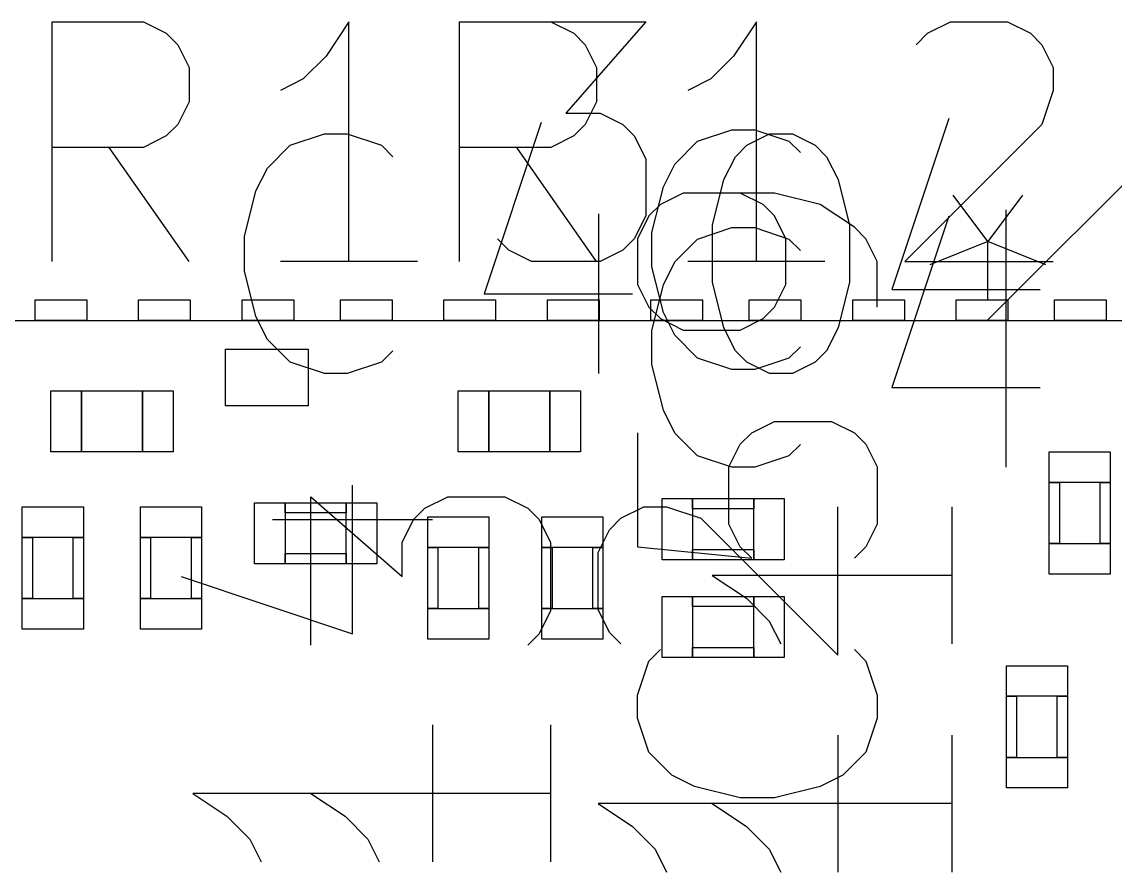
# Model space of a CAD drawing. Header units: millimetres. Extents: x 0 to 100, y 0 to 100.
# Drawn here: x 44.67 to 50.03, y 48.86 to 53.03 of the extents above; entities that cross this region are included whole.
import ezdxf

# ---------------------------------------------------------------- set-up
doc = ezdxf.new("R2010")
doc.units = ezdxf.units.MM
doc.layers.add('F.Fab', color=9, linetype='CONTINUOUS', true_color=0xafafaf)
doc.layers.add('F.Silkscreen', color=41, linetype='CONTINUOUS', true_color=0xf2eda1)

msp = doc.modelspace()

# ---------------------------------------------------------------- linework, layer by layer
at = {"layer": 'F.Fab', "linetype": 'CONTINUOUS'}
for p, q in [((50.5744, 52.7324), (49.5076, 51.6656)), ((49.409088, 51.952176), (49.238545, 52.179567)), ((49.57963, 52.179567), (49.409088, 51.952176)), ((49.409088, 51.952176), (49.124849, 51.838481)), ((49.409088, 51.667938), (49.409088, 51.952176)), ((49.693326, 51.838481), (49.409088, 51.952176)), ((44.7324, 51.6656), (44.9864, 51.6656)), ((44.7324, 51.564), (44.7324, 51.6656)), ((44.9864, 51.6656), (44.9864, 51.564)), ((45.2404, 51.6656), (45.4944, 51.6656)), ((45.2404, 51.564), (45.2404, 51.6656)), ((45.4944, 51.6656), (45.4944, 51.564)), ((45.7484, 51.6656), (46.0024, 51.6656)), ((45.7484, 51.564), (45.7484, 51.6656)), ((46.0024, 51.6656), (46.0024, 51.564)), ((46.231, 51.6656), (46.485, 51.6656)), ((46.231, 51.564), (46.231, 51.6656)), ((46.485, 51.6656), (46.485, 51.564)), ((46.739, 51.6656), (46.993, 51.6656)), ((46.739, 51.564), (46.739, 51.6656)), ((46.993, 51.6656), (46.993, 51.564)), ((47.247, 51.6656), (47.501, 51.6656)), ((47.247, 51.564), (47.247, 51.6656)), ((47.501, 51.6656), (47.501, 51.564)), ((47.755, 51.6656), (48.009, 51.6656)), ((47.755, 51.564), (47.755, 51.6656)), ((48.009, 51.6656), (48.009, 51.564)), ((48.2376, 51.6656), (48.4916, 51.6656)), ((48.2376, 51.564), (48.2376, 51.6656)), ((48.4916, 51.6656), (48.4916, 51.564)), ((48.7456, 51.6656), (48.9996, 51.6656)), ((48.7456, 51.564), (48.7456, 51.6656)), ((48.9996, 51.6656), (48.9996, 51.564)), ((49.2536, 51.6656), (49.5076, 51.6656)), ((49.2536, 51.564), (49.2536, 51.6656)), ((49.5076, 51.6656), (49.406, 51.564)), ((49.5076, 51.6656), (49.5076, 51.564)), ((49.7362, 51.6656), (49.9902, 51.6656)), ((49.7362, 51.564), (49.7362, 51.6656)), ((49.9902, 51.6656), (49.9902, 51.564)), ((43.564, 51.564), (50.676, 51.564)), ((44.9864, 51.564), (44.7324, 51.564)), ((45.4944, 51.564), (45.2404, 51.564)), ((46.0024, 51.564), (45.7484, 51.564)), ((46.485, 51.564), (46.231, 51.564)), ((46.993, 51.564), (46.739, 51.564)), ((47.501, 51.564), (47.247, 51.564)), ((48.009, 51.564), (47.755, 51.564)), ((48.4916, 51.564), (48.2376, 51.564)), ((48.9996, 51.564), (48.7456, 51.564)), ((49.5076, 51.564), (49.2536, 51.564)), ((49.9902, 51.564), (49.7362, 51.564)), ((44.81, 50.92), (44.81, 51.22)), ((44.81, 51.22), (44.96, 51.22)), ((44.96, 51.22), (44.96, 50.92)), ((45.26, 50.92), (45.26, 51.22)), ((45.26, 51.22), (45.41, 51.22)), ((45.41, 51.22), (45.41, 50.92)), ((46.81, 50.92), (46.81, 51.22)), ((46.81, 51.22), (46.96, 51.22)), ((46.96, 51.22), (46.96, 50.92)), ((47.26, 50.92), (47.26, 51.22)), ((47.26, 51.22), (47.41, 51.22)), ((47.41, 51.22), (47.41, 50.92)), ((44.96, 50.92), (44.81, 50.92)), ((45.41, 50.92), (45.26, 50.92)), ((46.96, 50.92), (46.81, 50.92)), ((47.41, 50.92), (47.26, 50.92)), ((49.71, 50.77), (49.71, 50.92)), ((49.71, 50.92), (50.01, 50.92)), ((50.01, 50.92), (50.01, 50.77)), ((50.01, 50.77), (49.71, 50.77)), ((49.71, 50.47), (49.71, 50.77)), ((49.71, 50.77), (49.76, 50.77)), ((49.76, 50.77), (49.76, 50.47)), ((49.96, 50.47), (49.96, 50.77)), ((49.96, 50.77), (50.01, 50.77)), ((50.01, 50.77), (50.01, 50.47)), ((45.81, 50.37), (45.81, 50.67)), ((45.81, 50.67), (45.96, 50.67)), ((45.96, 50.67), (45.96, 50.37)), ((45.96, 50.62), (45.96, 50.67)), ((45.96, 50.67), (46.26, 50.67)), ((46.26, 50.67), (46.26, 50.62)), ((46.26, 50.37), (46.26, 50.67)), ((46.26, 50.67), (46.41, 50.67)), ((46.41, 50.67), (46.41, 50.37)), ((47.81, 50.39), (47.81, 50.69)), ((47.81, 50.69), (47.96, 50.69)), ((47.96, 50.69), (47.96, 50.39)), ((47.96, 50.64), (47.96, 50.69)), ((47.96, 50.69), (48.26, 50.69)), ((48.26, 50.69), (48.26, 50.64)), ((48.26, 50.39), (48.26, 50.69)), ((48.26, 50.69), (48.41, 50.69)), ((48.41, 50.69), (48.41, 50.39)), ((44.67, 50.5), (44.67, 50.65)), ((44.67, 50.65), (44.97, 50.65)), ((44.97, 50.65), (44.97, 50.5)), ((45.25, 50.5), (45.25, 50.65)), ((45.25, 50.65), (45.55, 50.65)), ((45.55, 50.65), (45.55, 50.5)), ((46.26, 50.62), (45.96, 50.62)), ((48.26, 50.64), (47.96, 50.64)), ((46.66, 50.45), (46.66, 50.6)), ((46.66, 50.6), (46.96, 50.6)), ((46.96, 50.6), (46.96, 50.45)), ((47.22, 50.45), (47.22, 50.6)), ((47.22, 50.6), (47.52, 50.6)), ((47.52, 50.6), (47.52, 50.45)), ((44.97, 50.5), (44.67, 50.5)), ((44.67, 50.2), (44.67, 50.5)), ((44.67, 50.5), (44.72, 50.5)), ((44.72, 50.5), (44.72, 50.2)), ((44.92, 50.2), (44.92, 50.5)), ((44.92, 50.5), (44.97, 50.5)), ((44.97, 50.5), (44.97, 50.2)), ((45.55, 50.5), (45.25, 50.5)), ((45.25, 50.2), (45.25, 50.5)), ((45.25, 50.5), (45.3, 50.5)), ((45.3, 50.5), (45.3, 50.2)), ((45.5, 50.2), (45.5, 50.5)), ((45.5, 50.5), (45.55, 50.5)), ((45.55, 50.5), (45.55, 50.2)), ((46.96, 50.45), (46.66, 50.45)), ((46.66, 50.15), (46.66, 50.45)), ((46.66, 50.45), (46.71, 50.45)), ((46.71, 50.45), (46.71, 50.15)), ((46.91, 50.15), (46.91, 50.45)), ((46.91, 50.45), (46.96, 50.45)), ((46.96, 50.45), (46.96, 50.15)), ((47.52, 50.45), (47.22, 50.45)), ((47.22, 50.15), (47.22, 50.45)), ((47.22, 50.45), (47.27, 50.45)), ((47.27, 50.45), (47.27, 50.15)), ((47.47, 50.15), (47.47, 50.45)), ((47.47, 50.45), (47.52, 50.45)), ((47.52, 50.45), (47.52, 50.15)), ((49.76, 50.47), (49.71, 50.47)), ((49.71, 50.32), (49.71, 50.47)), ((49.71, 50.47), (50.01, 50.47)), ((50.01, 50.47), (49.96, 50.47)), ((50.01, 50.47), (50.01, 50.32)), ((45.96, 50.37), (45.96, 50.42)), ((45.96, 50.42), (46.26, 50.42)), ((46.26, 50.42), (46.26, 50.37)), ((47.96, 50.39), (47.81, 50.39)), ((47.96, 50.39), (47.96, 50.44)), ((47.96, 50.44), (48.26, 50.44)), ((48.26, 50.39), (47.96, 50.39)), ((48.26, 50.44), (48.26, 50.39)), ((48.41, 50.39), (48.26, 50.39)), ((45.96, 50.37), (45.81, 50.37)), ((46.26, 50.37), (45.96, 50.37)), ((46.41, 50.37), (46.26, 50.37)), ((50.01, 50.32), (49.71, 50.32)), ((44.72, 50.2), (44.67, 50.2)), ((44.67, 50.05), (44.67, 50.2)), ((44.67, 50.2), (44.97, 50.2)), ((44.97, 50.2), (44.92, 50.2)), ((44.97, 50.2), (44.97, 50.05)), ((45.3, 50.2), (45.25, 50.2)), ((45.25, 50.05), (45.25, 50.2)), ((45.25, 50.2), (45.55, 50.2)), ((45.55, 50.2), (45.5, 50.2)), ((45.55, 50.2), (45.55, 50.05)), ((47.81, 49.91), (47.81, 50.21)), ((47.81, 50.21), (47.96, 50.21)), ((47.96, 50.21), (47.96, 49.91)), ((47.96, 50.16), (47.96, 50.21)), ((47.96, 50.21), (48.26, 50.21)), ((48.26, 50.21), (48.26, 50.16)), ((48.26, 49.91), (48.26, 50.21)), ((48.26, 50.21), (48.41, 50.21)), ((48.41, 50.21), (48.41, 49.91)), ((46.71, 50.15), (46.66, 50.15)), ((46.66, 50), (46.66, 50.15)), ((46.66, 50.15), (46.96, 50.15)), ((46.96, 50.15), (46.91, 50.15)), ((46.96, 50.15), (46.96, 50)), ((47.27, 50.15), (47.22, 50.15)), ((47.22, 50), (47.22, 50.15)), ((47.22, 50.15), (47.52, 50.15)), ((47.52, 50.15), (47.47, 50.15)), ((47.52, 50.15), (47.52, 50)), ((48.26, 50.16), (47.96, 50.16)), ((44.97, 50.05), (44.67, 50.05)), ((45.55, 50.05), (45.25, 50.05)), ((46.96, 50), (46.66, 50)), ((47.52, 50), (47.22, 50)), ((47.96, 49.91), (47.96, 49.96)), ((47.96, 49.96), (48.26, 49.96)), ((48.26, 49.96), (48.26, 49.91)), ((47.96, 49.91), (47.81, 49.91)), ((48.26, 49.91), (47.96, 49.91)), ((48.41, 49.91), (48.26, 49.91)), ((49.5, 49.72), (49.5, 49.87)), ((49.5, 49.87), (49.8, 49.87)), ((49.8, 49.87), (49.8, 49.72)), ((49.5, 49.42), (49.5, 49.72)), ((49.5, 49.72), (49.55, 49.72)), ((49.8, 49.72), (49.5, 49.72)), ((49.55, 49.72), (49.55, 49.42)), ((49.75, 49.42), (49.75, 49.72)), ((49.75, 49.72), (49.8, 49.72)), ((49.8, 49.72), (49.8, 49.42)), ((49.55, 49.42), (49.5, 49.42)), ((49.5, 49.27), (49.5, 49.42)), ((49.5, 49.42), (49.8, 49.42)), ((49.8, 49.42), (49.75, 49.42)), ((49.8, 49.42), (49.8, 49.27)), ((49.8, 49.27), (49.5, 49.27))]:
    msp.add_line(p, q, dxfattribs=at)
at = {"layer": 'F.Silkscreen', "linetype": 'CONTINUOUS'}
for p, q in [((44.816619, 51.853844), (44.816619, 53.030372)), ((44.816619, 53.030372), (45.26482, 53.030372)), ((45.26482, 53.030372), (45.376871, 52.974347)), ((46.273273, 53.030372), (46.161223, 52.862297)), ((46.273273, 51.853844), (46.273273, 53.030372)), ((46.816619, 51.853844), (46.816619, 53.030372)), ((46.816619, 53.030372), (47.26482, 53.030372)), ((47.0016, 53.030372), (47.729927, 53.030372)), ((47.26482, 53.030372), (47.376871, 52.974347)), ((47.729927, 53.030372), (47.337751, 52.582171)), ((48.273273, 53.030372), (48.161223, 52.862297)), ((48.273273, 51.853844), (48.273273, 53.030372)), ((49.11365, 52.974347), (49.225701, 53.030372)), ((49.225701, 53.030372), (49.505826, 53.030372)), ((49.505826, 53.030372), (49.617877, 52.974347)), ((45.376871, 52.974347), (45.432896, 52.918322)), ((47.376871, 52.974347), (47.432896, 52.918322)), ((49.057625, 52.918322), (49.11365, 52.974347)), ((49.617877, 52.974347), (49.673902, 52.918322)), ((45.432896, 52.918322), (45.488921, 52.806272)), ((47.432896, 52.918322), (47.488921, 52.806272)), ((49.673902, 52.918322), (49.729927, 52.806272)), ((46.161223, 52.862297), (46.049172, 52.750247)), ((48.161223, 52.862297), (48.049172, 52.750247)), ((45.488921, 52.806272), (45.488921, 52.638196)), ((47.488921, 52.806272), (47.488921, 52.638196)), ((49.729927, 52.806272), (49.729927, 52.694222)), ((46.049172, 52.750247), (45.937122, 52.694222)), ((48.049172, 52.750247), (47.937122, 52.694222)), ((49.729927, 52.694222), (49.673902, 52.526146)), ((45.488921, 52.638196), (45.432896, 52.526146)), ((47.488921, 52.638196), (47.432896, 52.526146)), ((47.217248, 52.536398), (46.937122, 51.69602)), ((47.337751, 52.582171), (47.505826, 52.582171)), ((47.505826, 52.582171), (47.617877, 52.526146)), ((49.217248, 52.556398), (48.937122, 51.71602)), ((45.432896, 52.526146), (45.376871, 52.470121)), ((45.984695, 52.424347), (46.15277, 52.480372)), ((46.15277, 52.480372), (46.26482, 52.480372)), ((46.26482, 52.480372), (46.432896, 52.424347)), ((47.432896, 52.526146), (47.376871, 52.470121)), ((47.617877, 52.526146), (47.673902, 52.470121)), ((47.984695, 52.444347), (48.15277, 52.500372)), ((48.15277, 52.500372), (48.26482, 52.500372)), ((48.225701, 52.424347), (48.337751, 52.480372)), ((48.26482, 52.500372), (48.432896, 52.444347)), ((48.337751, 52.480372), (48.449801, 52.480372)), ((48.449801, 52.480372), (48.561851, 52.424347)), ((49.673902, 52.526146), (49.0016, 51.853844)), ((45.376871, 52.470121), (45.26482, 52.414096)), ((47.376871, 52.470121), (47.26482, 52.414096)), ((47.673902, 52.470121), (47.729927, 52.358071)), ((47.872644, 52.332297), (47.984695, 52.444347)), ((48.432896, 52.444347), (48.488921, 52.388322)), ((45.26482, 52.414096), (44.816619, 52.414096)), ((45.488921, 51.853844), (45.096745, 52.414096)), ((45.872644, 52.312297), (45.984695, 52.424347)), ((46.432896, 52.424347), (46.488921, 52.368322)), ((47.26482, 52.414096), (46.816619, 52.414096)), ((47.488921, 51.853844), (47.096745, 52.414096)), ((48.169675, 52.368322), (48.225701, 52.424347)), ((48.561851, 52.424347), (48.617877, 52.368322)), ((47.729927, 52.358071), (47.729927, 52.077945)), ((47.816619, 52.220247), (47.872644, 52.332297)), ((48.11365, 52.256272), (48.169675, 52.368322)), ((48.617877, 52.368322), (48.673902, 52.256272)), ((45.816619, 52.200247), (45.872644, 52.312297)), ((47.760594, 51.996146), (47.816619, 52.220247)), ((48.057625, 52.032171), (48.11365, 52.256272)), ((48.673902, 52.256272), (48.729927, 52.032171)), ((45.760594, 51.976146), (45.816619, 52.200247)), ((47.913727, 52.189927), (47.801677, 52.133902)), ((48.361928, 52.189927), (47.913727, 52.189927)), ((48.305903, 52.133902), (48.193853, 52.189927)), ((48.586029, 52.133902), (48.361928, 52.189927)), ((47.801677, 52.133902), (47.745652, 52.077877)), ((48.361928, 52.077877), (48.305903, 52.133902)), ((48.754104, 52.021851), (48.586029, 52.133902)), ((49.497374, 52.108196), (49.497374, 51.323844)), ((47.497374, 52.088196), (47.497374, 51.303844)), ((47.729927, 52.077945), (47.673902, 51.965895)), ((47.745652, 52.077877), (47.689627, 51.965826)), ((48.417954, 51.965826), (48.361928, 52.077877)), ((49.217248, 52.076398), (48.937122, 51.23602)), ((47.984695, 51.964347), (48.15277, 52.020372)), ((48.057625, 51.752046), (48.057625, 52.032171)), ((48.15277, 52.020372), (48.26482, 52.020372)), ((48.26482, 52.020372), (48.432896, 51.964347)), ((48.729927, 52.032171), (48.729927, 51.752046)), ((48.81013, 51.965826), (48.754104, 52.021851)), ((45.760594, 51.808071), (45.760594, 51.976146)), ((47.057625, 51.90987), (47.0016, 51.965895)), ((47.673902, 51.965895), (47.617877, 51.90987)), ((47.689627, 51.965826), (47.689627, 51.741726)), ((47.760594, 51.828071), (47.760594, 51.996146)), ((47.872644, 51.852297), (47.984695, 51.964347)), ((48.417954, 51.741726), (48.417954, 51.965826)), ((48.432896, 51.964347), (48.488921, 51.908322)), ((48.866155, 51.853776), (48.81013, 51.965826)), ((47.169675, 51.853844), (47.057625, 51.90987)), ((47.617877, 51.90987), (47.505826, 51.853844)), ((46.609424, 51.853844), (45.937122, 51.853844)), ((47.505826, 51.853844), (47.169675, 51.853844)), ((47.816619, 51.740247), (47.872644, 51.852297)), ((48.609424, 51.853844), (47.937122, 51.853844)), ((48.866155, 51.629675), (48.866155, 51.853776)), ((49.0016, 51.853844), (49.729927, 51.853844)), ((45.816619, 51.58397), (45.760594, 51.808071)), ((47.816619, 51.60397), (47.760594, 51.828071)), ((47.689627, 51.741726), (47.745652, 51.629675)), ((47.760594, 51.516146), (47.816619, 51.740247)), ((48.11365, 51.527945), (48.057625, 51.752046)), ((48.361928, 51.629675), (48.417954, 51.741726)), ((48.729927, 51.752046), (48.673902, 51.527945)), ((46.937122, 51.69602), (47.665449, 51.69602)), ((48.937122, 51.71602), (49.665449, 51.71602)), ((47.745652, 51.629675), (47.801677, 51.57365)), ((48.305903, 51.57365), (48.361928, 51.629675)), ((49.497374, 51.628196), (49.497374, 50.843844)), ((45.872644, 51.47192), (45.816619, 51.58397)), ((47.801677, 51.57365), (47.913727, 51.517625)), ((47.872644, 51.49192), (47.816619, 51.60397)), ((48.193853, 51.517625), (48.305903, 51.57365)), ((47.760594, 51.348071), (47.760594, 51.516146)), ((47.913727, 51.517625), (48.193853, 51.517625)), ((48.169675, 51.415895), (48.11365, 51.527945)), ((48.673902, 51.527945), (48.617877, 51.415895)), ((45.984695, 51.35987), (45.872644, 51.47192)), ((47.984695, 51.37987), (47.872644, 51.49192)), ((45.6668, 51.1449), (45.6668, 51.4243)), ((45.6668, 51.4243), (46.0732, 51.4243)), ((46.0732, 51.4243), (46.0732, 51.1449)), ((46.488921, 51.415895), (46.432896, 51.35987)), ((48.225701, 51.35987), (48.169675, 51.415895)), ((48.488921, 51.435895), (48.432896, 51.37987)), ((48.617877, 51.415895), (48.561851, 51.35987)), ((46.15277, 51.303844), (45.984695, 51.35987)), ((46.432896, 51.35987), (46.26482, 51.303844)), ((48.15277, 51.323844), (47.984695, 51.37987)), ((48.337751, 51.303844), (48.225701, 51.35987)), ((48.432896, 51.37987), (48.26482, 51.323844)), ((48.561851, 51.35987), (48.449801, 51.303844)), ((46.26482, 51.303844), (46.15277, 51.303844)), ((47.816619, 51.12397), (47.760594, 51.348071)), ((48.26482, 51.323844), (48.15277, 51.323844)), ((48.449801, 51.303844), (48.337751, 51.303844)), ((44.96, 50.92), (44.96, 51.22)), ((44.96, 51.22), (45.26, 51.22)), ((45.26, 51.22), (45.26, 50.92)), ((46.96, 50.92), (46.96, 51.22)), ((46.96, 51.22), (47.26, 51.22)), ((47.26, 51.22), (47.26, 50.92)), ((48.937122, 51.23602), (49.665449, 51.23602)), ((46.0732, 51.1449), (45.6668, 51.1449)), ((47.872644, 51.01192), (47.816619, 51.12397)), ((48.249878, 51.013399), (48.361928, 51.069424)), ((48.361928, 51.069424), (48.642054, 51.069424)), ((48.642054, 51.069424), (48.754104, 51.013399)), ((47.689627, 51.013399), (47.689627, 50.453147)), ((47.984695, 50.89987), (47.872644, 51.01192)), ((48.193853, 50.957374), (48.249878, 51.013399)), ((48.754104, 51.013399), (48.81013, 50.957374)), ((48.137828, 50.845323), (48.193853, 50.957374)), ((48.488921, 50.955895), (48.432896, 50.89987)), ((48.81013, 50.957374), (48.866155, 50.845323)), ((45.26, 50.92), (44.96, 50.92)), ((47.26, 50.92), (46.96, 50.92)), ((48.15277, 50.843844), (47.984695, 50.89987)), ((48.432896, 50.89987), (48.26482, 50.843844)), ((48.137828, 50.565198), (48.137828, 50.845323)), ((48.26482, 50.843844), (48.15277, 50.843844)), ((48.866155, 50.845323), (48.866155, 50.565198)), ((46.290516, 50.027103), (46.290516, 50.75543)), ((46.086164, 49.971078), (46.086164, 50.699405)), ((46.086164, 50.699405), (46.534365, 50.307229)), ((46.646415, 50.64338), (46.758465, 50.699405)), ((46.758465, 50.699405), (47.038591, 50.699405)), ((47.038591, 50.699405), (47.150641, 50.64338)), ((46.59039, 50.587355), (46.646415, 50.64338)), ((47.150641, 50.64338), (47.206667, 50.587355)), ((47.608214, 50.59338), (47.720264, 50.649405)), ((47.720264, 50.649405), (47.832315, 50.649405)), ((47.832315, 50.649405), (48.00039, 50.59338)), ((48.672692, 49.921078), (48.672692, 50.649405)), ((49.232692, 50.649405), (49.232692, 49.977103)), ((45.89834, 50.587355), (46.682692, 50.587355)), ((46.534365, 50.475304), (46.59039, 50.587355)), ((47.206667, 50.587355), (47.262692, 50.475304)), ((47.552189, 50.537355), (47.608214, 50.59338)), ((48.00039, 50.59338), (48.672692, 49.921078)), ((48.193853, 50.453147), (48.137828, 50.565198)), ((48.866155, 50.565198), (48.81013, 50.453147)), ((47.496164, 50.425304), (47.552189, 50.537355)), ((46.534365, 50.307229), (46.534365, 50.475304)), ((47.262692, 50.475304), (47.262692, 50.139153)), ((47.689627, 50.453147), (48.249878, 50.397122)), ((48.249878, 50.397122), (48.193853, 50.453147)), ((48.81013, 50.453147), (48.754104, 50.397122)), ((47.496164, 50.145179), (47.496164, 50.425304)), ((45.450139, 50.307229), (46.290516, 50.027103)), ((49.232692, 50.313254), (48.056164, 50.313254)), ((48.056164, 50.313254), (48.224239, 50.201204)), ((48.224239, 50.201204), (48.336289, 50.089153)), ((47.262692, 50.139153), (47.206667, 50.027103)), ((47.552189, 50.033128), (47.496164, 50.145179)), ((48.336289, 50.089153), (48.392315, 49.977103)), ((47.206667, 50.027103), (47.150641, 49.971078)), ((47.608214, 49.977103), (47.552189, 50.033128)), ((47.745652, 49.892896), (47.801677, 49.948921)), ((48.754104, 49.948921), (48.81013, 49.892896)), ((47.689627, 49.72482), (47.745652, 49.892896)), ((48.81013, 49.892896), (48.866155, 49.72482)), ((47.689627, 49.61277), (47.689627, 49.72482)), ((48.866155, 49.72482), (48.866155, 49.61277)), ((47.745652, 49.444695), (47.689627, 49.61277)), ((48.866155, 49.61277), (48.81013, 49.444695)), ((46.682692, 49.578902), (46.682692, 48.9066)), ((47.262692, 49.578902), (47.262692, 48.9066)), ((48.672692, 49.528902), (48.672692, 48.8566)), ((49.232692, 49.528902), (49.232692, 48.8566)), ((47.857702, 49.332644), (47.745652, 49.444695)), ((48.81013, 49.444695), (48.698079, 49.332644)), ((47.969752, 49.276619), (47.857702, 49.332644)), ((48.698079, 49.332644), (48.586029, 49.276619)), ((48.193853, 49.220594), (47.969752, 49.276619)), ((48.586029, 49.276619), (48.361928, 49.220594)), ((46.682692, 49.242751), (45.506164, 49.242751)), ((45.506164, 49.242751), (45.674239, 49.130701)), ((47.262692, 49.242751), (46.086164, 49.242751)), ((46.086164, 49.242751), (46.254239, 49.130701)), ((48.361928, 49.220594), (48.193853, 49.220594)), ((48.672692, 49.192751), (47.496164, 49.192751)), ((47.496164, 49.192751), (47.664239, 49.080701)), ((49.232692, 49.192751), (48.056164, 49.192751)), ((48.056164, 49.192751), (48.224239, 49.080701)), ((45.674239, 49.130701), (45.786289, 49.01865)), ((46.254239, 49.130701), (46.366289, 49.01865)), ((47.664239, 49.080701), (47.776289, 48.96865)), ((48.224239, 49.080701), (48.336289, 48.96865)), ((45.786289, 49.01865), (45.842315, 48.9066)), ((46.366289, 49.01865), (46.422315, 48.9066)), ((47.776289, 48.96865), (47.832315, 48.8566)), ((48.336289, 48.96865), (48.392315, 48.8566))]:
    msp.add_line(p, q, dxfattribs=at)

doc.saveas('drawing.dxf')
